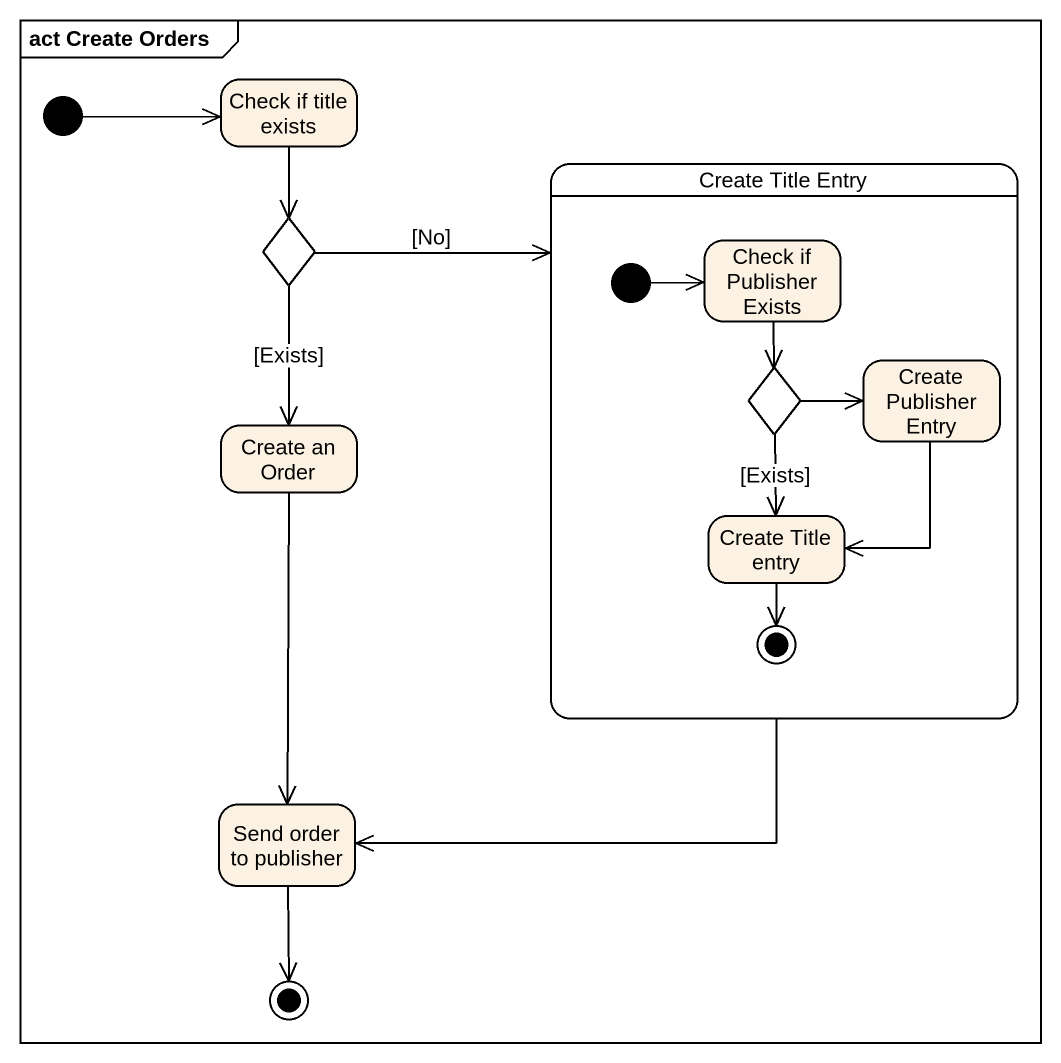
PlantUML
@startuml
mainframe act Create Orders
hide empty description
state "Check if title exists" as Check_if_title_exists
state choice1 <<choice>>
state "Create Title Entry" as Create_Title_Entry {
  state "Check if Publisher Exists" as Check_if_Publisher_Exists
  state choice2 <<choice>>
  state "Create Publisher Entry" as Create_Publisher_Entry
  state "Create Title entry" as Create_Title_entry
  [*] -right-> Check_if_Publisher_Exists
  Create_Title_entry --> [*]
}
state "Create an Order" as Create_an_Order
state "Send order to publisher" as Send_order_to_publisher
[*] -right-> Check_if_title_exists
Check_if_title_exists --> choice1
choice1 -right-> Create_Title_Entry : [No]
choice1 --> Create_an_Order : [Exists]
Create_Title_Entry --> Send_order_to_publisher
Check_if_Publisher_Exists --> choice2
choice2 -right-> Create_Publisher_Entry
choice2 --> Create_Title_entry : [Exists]
Create_Publisher_Entry --> Create_Title_entry
Create_an_Order --> Send_order_to_publisher
Send_order_to_publisher --> [*]
@enduml
